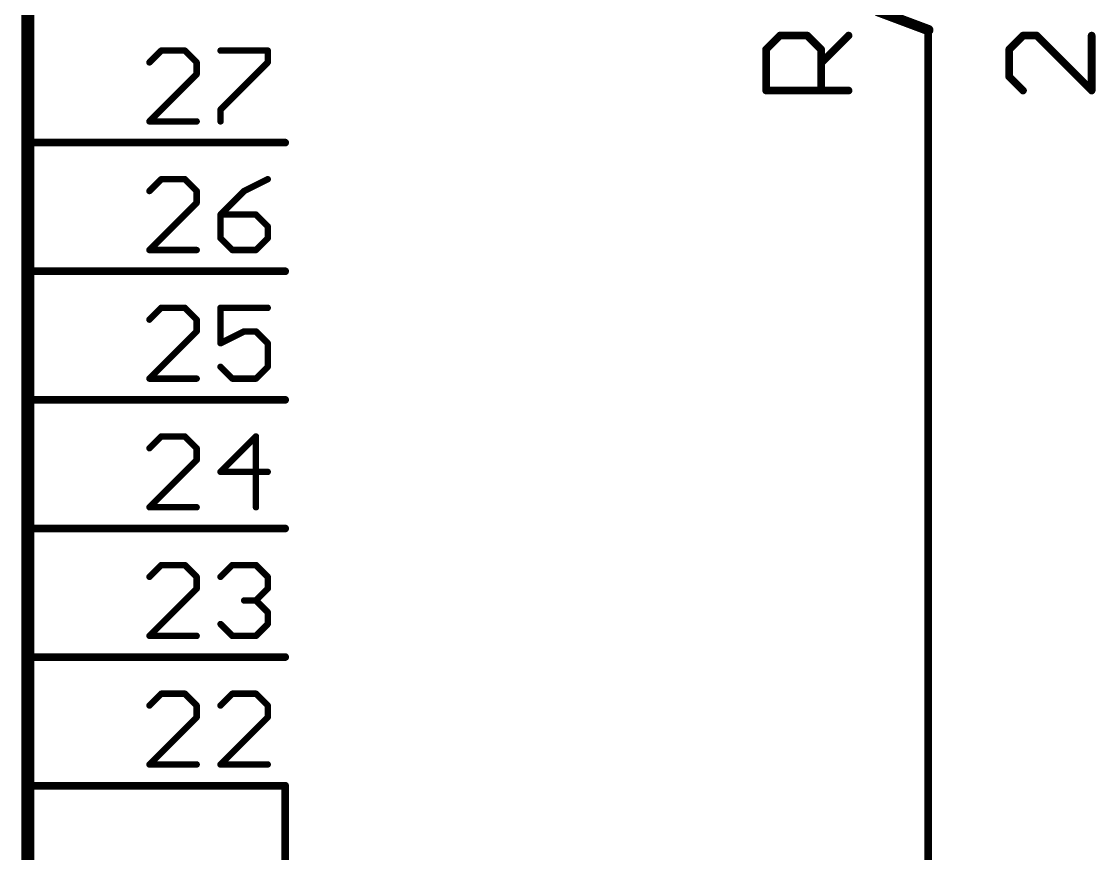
# Model space of a CAD drawing. Extents: x -4 to 257, y -4 to 175.
# Drawn here: x 195.45 to 216.66, y 88.2 to 104.63 of the extents above; entities that cross this region are included whole.
import ezdxf

# ---------------------------------------------------------------- set-up
doc = ezdxf.new("R2010")
doc.units = 0
for name, color, linetype in [('91', 94, 'CONTINUOUS'), ('94', 14, 'CONTINUOUS'), ('95', 251, 'CONTINUOUS'), ('96', 251, 'CONTINUOUS')]:
    doc.layers.add(name, color=color, linetype=linetype)

msp = doc.modelspace()

# ---------------------------------------------------------------- linework, layer by layer
at = {"layer": '91', "const_width": 0.1524}
for points in [[(213.36, 101.9175), (213.36, 67.6275)], [(200.66, 89.535), (200.66, 71.755)]]:
    msp.add_lwpolyline(points, dxfattribs=at)
at = {"layer": '91', "const_width": 0.0762}
for points in [[(213.3981, 101.9175, 1), (213.3219, 101.9175)], [(200.6981, 89.535, 1), (200.6219, 89.535)]]:
    msp.add_lwpolyline(points, format="xyb", dxfattribs=at)
at = {"layer": '94'}
for points, const_width in [([(195.58, 79.375), (195.58, 122.555)], 0.254), ([(213.36, 104.4575), (212.344, 104.8385)], 0.2032), ([(213.36, 101.9175), (213.36, 104.4575)], 0.1524), ([(200.66, 102.235), (195.58, 102.235)], 0.1524), ([(200.66, 99.695), (195.58, 99.695)], 0.1524), ([(200.66, 97.155), (195.58, 97.155)], 0.1524), ([(200.66, 94.615), (195.58, 94.615)], 0.1524), ([(200.66, 92.075), (195.58, 92.075)], 0.1524), ([(200.66, 89.535), (195.58, 89.535)], 0.1524)]:
    msp.add_lwpolyline(points, dxfattribs=dict(at, const_width=const_width))
for points, const_width in [([(213.3981, 104.4575, 1), (213.3219, 104.4575)], 0.0762), ([(213.3422, 104.4099, 1), (213.3778, 104.5051)], 0.1016), ([(195.58, 102.2731, 1), (195.58, 102.1969)], 0.0762), ([(200.66, 102.1969, 1), (200.66, 102.2731)], 0.0762), ([(213.3219, 101.9175, 1), (213.3981, 101.9175)], 0.0762), ([(195.58, 99.7331, 1), (195.58, 99.6569)], 0.0762), ([(200.66, 99.6569, 1), (200.66, 99.7331)], 0.0762), ([(195.58, 97.1931, 1), (195.58, 97.1169)], 0.0762), ([(200.66, 97.1169, 1), (200.66, 97.1931)], 0.0762), ([(195.58, 94.6531, 1), (195.58, 94.5769)], 0.0762), ([(200.66, 94.5769, 1), (200.66, 94.6531)], 0.0762), ([(195.58, 92.1131, 1), (195.58, 92.0369)], 0.0762), ([(200.66, 92.0369, 1), (200.66, 92.1131)], 0.0762), ([(195.58, 89.5731, 1), (195.58, 89.4969)], 0.0762), ([(200.66, 89.4969, 1), (200.66, 89.5731)], 0.0762)]:
    msp.add_lwpolyline(points, format="xyb", dxfattribs=dict(at, const_width=const_width))
at = {"layer": '95'}
for points, const_width in [([(210.1582, 104.0772), (210.4294, 104.3484)], 0.1524), ([(210.4294, 104.3484), (210.9717, 104.3484)], 0.1524), ([(210.9717, 104.3484), (211.2429, 104.0772)], 0.1524), ([(211.2429, 103.806), (211.7852, 104.3484)], 0.1524), ([(210.1582, 103.2637), (210.1582, 104.0772)], 0.1524), ([(211.2429, 104.0772), (211.2429, 103.2637)], 0.1524), ([(198.2133, 104.0523), (197.9803, 103.8193)], 0.127), ([(198.6794, 104.0523), (198.2133, 104.0523)], 0.127), ([(198.9124, 103.8193), (198.6794, 104.0523)], 0.127), ([(199.3836, 104.0523), (200.3157, 104.0523)], 0.127), ([(200.3157, 104.0523), (200.3157, 103.8193)], 0.127), ([(198.9124, 103.5862), (198.9124, 103.8193)], 0.127), ([(200.3157, 103.8193), (199.3836, 102.8871)], 0.127), ([(197.9803, 102.6541), (198.9124, 103.5862)], 0.127), ([(211.7852, 103.2637), (210.1582, 103.2637)], 0.1524), ([(199.3836, 102.8871), (199.3836, 102.6541)], 0.127), ([(198.9124, 102.6541), (197.9803, 102.6541)], 0.127), ([(198.2133, 101.5123), (197.9803, 101.2793)], 0.127), ([(198.6794, 101.5123), (198.2133, 101.5123)], 0.127), ([(198.9124, 101.2793), (198.6794, 101.5123)], 0.127), ([(200.3157, 101.5123), (199.8496, 101.2793)], 0.127), ([(198.9124, 101.0462), (198.9124, 101.2793)], 0.127), ([(199.8496, 101.2793), (199.3836, 100.8132)], 0.127), ([(197.9803, 100.1141), (198.9124, 101.0462)], 0.127), ([(199.3836, 100.8132), (199.3836, 100.3471)], 0.127), ([(200.0827, 100.8132), (199.3836, 100.8132)], 0.127), ([(200.3157, 100.5802), (200.0827, 100.8132)], 0.127), ([(200.3157, 100.3471), (200.3157, 100.5802)], 0.127), ([(199.3836, 100.3471), (199.6166, 100.1141)], 0.127), ([(200.0827, 100.1141), (200.3157, 100.3471)], 0.127), ([(198.9124, 100.1141), (197.9803, 100.1141)], 0.127), ([(199.6166, 100.1141), (200.0827, 100.1141)], 0.127), ([(198.2133, 98.9723), (197.9803, 98.7393)], 0.127), ([(198.6794, 98.9723), (198.2133, 98.9723)], 0.127), ([(198.9124, 98.7393), (198.6794, 98.9723)], 0.127), ([(200.3157, 98.9723), (199.3836, 98.9723)], 0.127), ([(199.3836, 98.9723), (199.3836, 98.2732)], 0.127), ([(198.9124, 98.5062), (198.9124, 98.7393)], 0.127), ([(197.9803, 97.5741), (198.9124, 98.5062)], 0.127), ([(199.3836, 98.2732), (199.8496, 98.5062)], 0.127), ([(199.8496, 98.5062), (200.0827, 98.5062)], 0.127), ([(200.0827, 98.5062), (200.3157, 98.2732)], 0.127), ([(200.3157, 98.2732), (200.3157, 97.8071)], 0.127), ([(199.6166, 97.5741), (199.3836, 97.8071)], 0.127), ([(200.3157, 97.8071), (200.0827, 97.5741)], 0.127), ([(198.9124, 97.5741), (197.9803, 97.5741)], 0.127), ([(200.0827, 97.5741), (199.6166, 97.5741)], 0.127), ([(198.2133, 96.4323), (197.9803, 96.1993)], 0.127), ([(198.6794, 96.4323), (198.2133, 96.4323)], 0.127), ([(198.9124, 96.1993), (198.6794, 96.4323)], 0.127), ([(200.0827, 96.4323), (199.3836, 95.7332)], 0.127), ([(200.0827, 95.0341), (200.0827, 96.4323)], 0.127), ([(198.9124, 95.9662), (198.9124, 96.1993)], 0.127), ([(197.9803, 95.0341), (198.9124, 95.9662)], 0.127), ([(199.3836, 95.7332), (200.3157, 95.7332)], 0.127), ([(198.9124, 95.0341), (197.9803, 95.0341)], 0.127), ([(198.2133, 93.8923), (197.9803, 93.6593)], 0.127), ([(198.6794, 93.8923), (198.2133, 93.8923)], 0.127), ([(198.9124, 93.6593), (198.6794, 93.8923)], 0.127), ([(199.3836, 93.6593), (199.6166, 93.8923)], 0.127), ([(199.6166, 93.8923), (200.0827, 93.8923)], 0.127), ([(200.0827, 93.8923), (200.3157, 93.6593)], 0.127), ([(198.9124, 93.4262), (198.9124, 93.6593)], 0.127), ([(200.3157, 93.6593), (200.3157, 93.4262)], 0.127), ([(197.9803, 92.4941), (198.9124, 93.4262)], 0.127), ([(200.3157, 93.4262), (200.0827, 93.1932)], 0.127), ([(200.0827, 93.1932), (199.8496, 93.1932)], 0.127), ([(200.0827, 93.1932), (200.3157, 92.9602)], 0.127), ([(200.3157, 92.9602), (200.3157, 92.7271)], 0.127), ([(199.6166, 92.4941), (199.3836, 92.7271)], 0.127), ([(200.3157, 92.7271), (200.0827, 92.4941)], 0.127), ([(198.9124, 92.4941), (197.9803, 92.4941)], 0.127), ([(200.0827, 92.4941), (199.6166, 92.4941)], 0.127), ([(198.2133, 91.3523), (197.9803, 91.1193)], 0.127), ([(198.6794, 91.3523), (198.2133, 91.3523)], 0.127), ([(198.9124, 91.1193), (198.6794, 91.3523)], 0.127), ([(199.6166, 91.3523), (199.3836, 91.1193)], 0.127), ([(200.0827, 91.3523), (199.6166, 91.3523)], 0.127), ([(200.3157, 91.1193), (200.0827, 91.3523)], 0.127), ([(198.9124, 90.8862), (198.9124, 91.1193)], 0.127), ([(200.3157, 90.8862), (200.3157, 91.1193)], 0.127), ([(197.9803, 89.9541), (198.9124, 90.8862)], 0.127), ([(199.3836, 89.9541), (200.3157, 90.8862)], 0.127), ([(198.9124, 89.9541), (197.9803, 89.9541)], 0.127), ([(200.3157, 89.9541), (199.3836, 89.9541)], 0.127)]:
    msp.add_lwpolyline(points, dxfattribs=dict(at, const_width=const_width))
for points, const_width in [([(210.4294, 104.3865, 1), (210.4294, 104.3103)], 0.0762), ([(210.4563, 104.3214, 1), (210.4024, 104.3753)], 0.0762), ([(210.9986, 104.3753, 1), (210.9448, 104.3214)], 0.0762), ([(210.9717, 104.3103, 1), (210.9717, 104.3865)], 0.0762), ([(211.8121, 104.3214, 1), (211.7583, 104.3753)], 0.0762), ([(210.1963, 104.0772, 1), (210.1201, 104.0772)], 0.0762), ([(210.1313, 104.1041, 1), (210.1852, 104.0503)], 0.0762), ([(211.281, 104.0772, 1), (211.2048, 104.0772)], 0.0762), ([(211.2159, 104.0503, 1), (211.2698, 104.1041)], 0.0762), ([(198.2133, 104.084, 1), (198.2133, 104.0205)], 0.0635), ([(198.2358, 104.0298, 1), (198.1909, 104.0747)], 0.0635), ([(198.7018, 104.0747, 1), (198.6569, 104.0298)], 0.0635), ([(198.6794, 104.0205, 1), (198.6794, 104.084)], 0.0635), ([(199.3836, 104.084, 1), (199.3836, 104.0205)], 0.0635), ([(200.3475, 104.0523, 1), (200.284, 104.0523)], 0.0635), ([(200.3157, 104.0205, 1), (200.3157, 104.084)], 0.0635), ([(197.9578, 103.8417, 1), (198.0028, 103.7968)], 0.0635), ([(198.9442, 103.8193, 1), (198.8807, 103.8193)], 0.0635), ([(198.89, 103.7968, 1), (198.9349, 103.8417)], 0.0635), ([(200.284, 103.8193, 1), (200.3475, 103.8193)], 0.0635), ([(200.3382, 103.7968, 1), (200.2933, 103.8417)], 0.0635), ([(211.2159, 103.833, 1), (211.2698, 103.7791)], 0.0762), ([(198.8807, 103.5862, 1), (198.9442, 103.5862)], 0.0635), ([(198.9349, 103.5638, 1), (198.89, 103.6087)], 0.0635), ([(210.1582, 103.3018, 1), (210.1582, 103.2256)], 0.0762), ([(210.1201, 103.2637, 1), (210.1963, 103.2637)], 0.0762), ([(211.2048, 103.2637, 1), (211.281, 103.2637)], 0.0762), ([(211.7852, 103.2256, 1), (211.7852, 103.3018)], 0.0762), ([(199.4153, 102.8871, 1), (199.3518, 102.8871)], 0.0635), ([(199.3611, 102.9096, 1), (199.406, 102.8647)], 0.0635), ([(197.9578, 102.6766, 1), (198.0028, 102.6316)], 0.0635), ([(197.9803, 102.6859, 1), (197.9803, 102.6223)], 0.0635), ([(198.9124, 102.6223, 1), (198.9124, 102.6859)], 0.0635), ([(199.3518, 102.6541, 1), (199.4153, 102.6541)], 0.0635), ([(198.2133, 101.544, 1), (198.2133, 101.4805)], 0.0635), ([(198.2358, 101.4898, 1), (198.1909, 101.5347)], 0.0635), ([(198.7018, 101.5347, 1), (198.6569, 101.4898)], 0.0635), ([(198.6794, 101.4805, 1), (198.6794, 101.544)], 0.0635), ([(200.3299, 101.4839, 1), (200.3015, 101.5407)], 0.0635), ([(197.9578, 101.3017, 1), (198.0028, 101.2568)], 0.0635), ([(198.9442, 101.2793, 1), (198.8807, 101.2793)], 0.0635), ([(198.89, 101.2568, 1), (198.9349, 101.3017)], 0.0635), ([(199.8354, 101.3077, 1), (199.8638, 101.2509)], 0.0635), ([(199.8721, 101.2568, 1), (199.8272, 101.3017)], 0.0635), ([(198.8807, 101.0462, 1), (198.9442, 101.0462)], 0.0635), ([(198.9349, 101.0238, 1), (198.89, 101.0687)], 0.0635), ([(199.4153, 100.8132, 1), (199.3518, 100.8132)], 0.0635), ([(199.3836, 100.8449, 1), (199.3836, 100.7814)], 0.0635), ([(199.3611, 100.8356, 1), (199.406, 100.7907)], 0.0635), ([(200.1051, 100.8356, 1), (200.0602, 100.7907)], 0.0635), ([(200.0827, 100.7814, 1), (200.0827, 100.8449)], 0.0635), ([(200.3475, 100.5802, 1), (200.284, 100.5802)], 0.0635), ([(200.2933, 100.5577, 1), (200.3382, 100.6026)], 0.0635), ([(199.406, 100.3696, 1), (199.3611, 100.3247)], 0.0635), ([(199.3518, 100.3471, 1), (199.4153, 100.3471)], 0.0635), ([(200.284, 100.3471, 1), (200.3475, 100.3471)], 0.0635), ([(200.3382, 100.3247, 1), (200.2933, 100.3696)], 0.0635), ([(197.9578, 100.1366, 1), (198.0028, 100.0916)], 0.0635), ([(197.9803, 100.1459, 1), (197.9803, 100.0824)], 0.0635), ([(198.9124, 100.0824, 1), (198.9124, 100.1459)], 0.0635), ([(199.6166, 100.1459, 1), (199.6166, 100.0824)], 0.0635), ([(199.5942, 100.0916, 1), (199.6391, 100.1366)], 0.0635), ([(200.0602, 100.1366, 1), (200.1051, 100.0916)], 0.0635), ([(200.0827, 100.0824, 1), (200.0827, 100.1459)], 0.0635), ([(198.2133, 99.004, 1), (198.2133, 98.9405)], 0.0635), ([(198.2358, 98.9498, 1), (198.1909, 98.9947)], 0.0635), ([(198.7018, 98.9947, 1), (198.6569, 98.9498)], 0.0635), ([(198.6794, 98.9405, 1), (198.6794, 99.004)], 0.0635), ([(199.3836, 99.004, 1), (199.3836, 98.9405)], 0.0635), ([(199.4153, 98.9723, 1), (199.3518, 98.9723)], 0.0635), ([(200.3157, 98.9405, 1), (200.3157, 99.004)], 0.0635), ([(197.9578, 98.7617, 1), (198.0028, 98.7168)], 0.0635), ([(198.9442, 98.7393, 1), (198.8807, 98.7393)], 0.0635), ([(198.89, 98.7168, 1), (198.9349, 98.7617)], 0.0635), ([(198.8807, 98.5062, 1), (198.9442, 98.5062)], 0.0635), ([(198.9349, 98.4838, 1), (198.89, 98.5287)], 0.0635), ([(199.8496, 98.538, 1), (199.8496, 98.4745)], 0.0635), ([(199.8638, 98.4778, 1), (199.8354, 98.5346)], 0.0635), ([(200.1051, 98.5287, 1), (200.0602, 98.4838)], 0.0635), ([(200.0827, 98.4745, 1), (200.0827, 98.538)], 0.0635), ([(199.3694, 98.3016, 1), (199.3978, 98.2448)], 0.0635), ([(199.3518, 98.2732, 1), (199.4153, 98.2732)], 0.0635), ([(200.3475, 98.2732, 1), (200.284, 98.2732)], 0.0635), ([(200.2933, 98.2507, 1), (200.3382, 98.2956)], 0.0635), ([(199.406, 97.8296, 1), (199.3611, 97.7847)], 0.0635), ([(200.284, 97.8071, 1), (200.3475, 97.8071)], 0.0635), ([(200.3382, 97.7847, 1), (200.2933, 97.8296)], 0.0635), ([(197.9578, 97.5966, 1), (198.0028, 97.5516)], 0.0635), ([(197.9803, 97.6059, 1), (197.9803, 97.5423)], 0.0635), ([(198.9124, 97.5423, 1), (198.9124, 97.6059)], 0.0635), ([(199.6166, 97.6059, 1), (199.6166, 97.5423)], 0.0635), ([(199.5942, 97.5516, 1), (199.6391, 97.5966)], 0.0635), ([(200.0602, 97.5966, 1), (200.1051, 97.5516)], 0.0635), ([(200.0827, 97.5423, 1), (200.0827, 97.6059)], 0.0635), ([(198.2133, 96.464, 1), (198.2133, 96.4005)], 0.0635), ([(198.2358, 96.4098, 1), (198.1909, 96.4547)], 0.0635), ([(198.7018, 96.4547, 1), (198.6569, 96.4098)], 0.0635), ([(198.6794, 96.4005, 1), (198.6794, 96.464)], 0.0635), ([(200.1144, 96.4323, 1), (200.0509, 96.4323)], 0.0635), ([(200.1051, 96.4098, 1), (200.0602, 96.4547)], 0.0635), ([(197.9578, 96.2217, 1), (198.0028, 96.1768)], 0.0635), ([(198.9442, 96.1993, 1), (198.8807, 96.1993)], 0.0635), ([(198.89, 96.1768, 1), (198.9349, 96.2217)], 0.0635), ([(198.8807, 95.9662, 1), (198.9442, 95.9662)], 0.0635), ([(198.9349, 95.9438, 1), (198.89, 95.9887)], 0.0635), ([(199.3836, 95.7649, 1), (199.3836, 95.7014)], 0.0635), ([(199.3611, 95.7556, 1), (199.406, 95.7107)], 0.0635), ([(200.3157, 95.7014, 1), (200.3157, 95.7649)], 0.0635), ([(197.9578, 95.0566, 1), (198.0028, 95.0116)], 0.0635), ([(197.9803, 95.0659, 1), (197.9803, 95.0024)], 0.0635), ([(198.9124, 95.0024, 1), (198.9124, 95.0659)], 0.0635), ([(200.0509, 95.0341, 1), (200.1144, 95.0341)], 0.0635), ([(198.2133, 93.924, 1), (198.2133, 93.8605)], 0.0635), ([(198.2358, 93.8698, 1), (198.1909, 93.9147)], 0.0635), ([(198.7018, 93.9147, 1), (198.6569, 93.8698)], 0.0635), ([(198.6794, 93.8605, 1), (198.6794, 93.924)], 0.0635), ([(199.6166, 93.924, 1), (199.6166, 93.8605)], 0.0635), ([(199.6391, 93.8698, 1), (199.5942, 93.9147)], 0.0635), ([(200.1051, 93.9147, 1), (200.0602, 93.8698)], 0.0635), ([(200.0827, 93.8605, 1), (200.0827, 93.924)], 0.0635), ([(197.9578, 93.6817, 1), (198.0028, 93.6368)], 0.0635), ([(198.9442, 93.6593, 1), (198.8807, 93.6593)], 0.0635), ([(198.89, 93.6368, 1), (198.9349, 93.6817)], 0.0635), ([(199.3611, 93.6817, 1), (199.406, 93.6368)], 0.0635), ([(200.3475, 93.6593, 1), (200.284, 93.6593)], 0.0635), ([(200.2933, 93.6368, 1), (200.3382, 93.6817)], 0.0635), ([(198.8807, 93.4262, 1), (198.9442, 93.4262)], 0.0635), ([(198.9349, 93.4038, 1), (198.89, 93.4487)], 0.0635), ([(200.284, 93.4262, 1), (200.3475, 93.4262)], 0.0635), ([(200.3382, 93.4038, 1), (200.2933, 93.4487)], 0.0635), ([(199.8496, 93.2249, 1), (199.8496, 93.1614)], 0.0635), ([(200.1051, 93.2156, 1), (200.0602, 93.1707)], 0.0635), ([(200.0602, 93.2156, 1), (200.1051, 93.1707)], 0.0635), ([(200.0827, 93.1614, 1), (200.0827, 93.2249)], 0.0635), ([(200.3475, 92.9602, 1), (200.284, 92.9602)], 0.0635), ([(200.2933, 92.9377, 1), (200.3382, 92.9826)], 0.0635), ([(199.406, 92.7496, 1), (199.3611, 92.7047)], 0.0635), ([(200.284, 92.7271, 1), (200.3475, 92.7271)], 0.0635), ([(200.3382, 92.7047, 1), (200.2933, 92.7496)], 0.0635), ([(197.9578, 92.5166, 1), (198.0028, 92.4716)], 0.0635), ([(197.9803, 92.5259, 1), (197.9803, 92.4624)], 0.0635), ([(198.9124, 92.4624, 1), (198.9124, 92.5259)], 0.0635), ([(199.6166, 92.5259, 1), (199.6166, 92.4624)], 0.0635), ([(199.5942, 92.4716, 1), (199.6391, 92.5166)], 0.0635), ([(200.0602, 92.5166, 1), (200.1051, 92.4716)], 0.0635), ([(200.0827, 92.4624, 1), (200.0827, 92.5259)], 0.0635), ([(198.2133, 91.384, 1), (198.2133, 91.3205)], 0.0635), ([(198.2358, 91.3298, 1), (198.1909, 91.3747)], 0.0635), ([(198.7018, 91.3747, 1), (198.6569, 91.3298)], 0.0635), ([(198.6794, 91.3205, 1), (198.6794, 91.384)], 0.0635), ([(199.6166, 91.384, 1), (199.6166, 91.3205)], 0.0635), ([(199.6391, 91.3298, 1), (199.5942, 91.3747)], 0.0635), ([(200.1051, 91.3747, 1), (200.0602, 91.3298)], 0.0635), ([(200.0827, 91.3205, 1), (200.0827, 91.384)], 0.0635), ([(197.9578, 91.1417, 1), (198.0028, 91.0968)], 0.0635), ([(198.9442, 91.1193, 1), (198.8807, 91.1193)], 0.0635), ([(198.89, 91.0968, 1), (198.9349, 91.1417)], 0.0635), ([(199.3611, 91.1417, 1), (199.406, 91.0968)], 0.0635), ([(200.3475, 91.1193, 1), (200.284, 91.1193)], 0.0635), ([(200.2933, 91.0968, 1), (200.3382, 91.1417)], 0.0635), ([(198.8807, 90.8862, 1), (198.9442, 90.8862)], 0.0635), ([(198.9349, 90.8638, 1), (198.89, 90.9087)], 0.0635), ([(200.284, 90.8862, 1), (200.3475, 90.8862)], 0.0635), ([(200.3382, 90.8638, 1), (200.2933, 90.9087)], 0.0635), ([(197.9578, 89.9766, 1), (198.0028, 89.9316)], 0.0635), ([(197.9803, 89.9859, 1), (197.9803, 89.9224)], 0.0635), ([(198.9124, 89.9224, 1), (198.9124, 89.9859)], 0.0635), ([(199.3611, 89.9766, 1), (199.406, 89.9316)], 0.0635), ([(199.3836, 89.9859, 1), (199.3836, 89.9224)], 0.0635), ([(200.3157, 89.9224, 1), (200.3157, 89.9859)], 0.0635)]:
    msp.add_lwpolyline(points, format="xyb", dxfattribs=dict(at, const_width=const_width))
at = {"layer": '96', "const_width": 0.1524}
for points in [[(215.23, 104.3484), (214.9588, 104.0772)], [(215.5011, 104.3484), (215.23, 104.3484)], [(216.5858, 103.2637), (215.5011, 104.3484)], [(216.5858, 104.3484), (216.5858, 103.2637)], [(214.9588, 104.0772), (214.9588, 103.5349)], [(214.9588, 103.5349), (215.23, 103.2637)]]:
    msp.add_lwpolyline(points, dxfattribs=at)
at = {"layer": '96', "const_width": 0.0762}
for points in [[(215.23, 104.3865, 1), (215.23, 104.3103)], [(215.2569, 104.3214, 1), (215.203, 104.3753)], [(215.5281, 104.3753, 1), (215.4742, 104.3214)], [(215.5011, 104.3103, 1), (215.5011, 104.3865)], [(216.6239, 104.3484, 1), (216.5477, 104.3484)], [(214.9969, 104.0772, 1), (214.9207, 104.0772)], [(214.9319, 104.1041, 1), (214.9858, 104.0503)], [(214.9858, 103.5618, 1), (214.9319, 103.5079)], [(214.9207, 103.5349, 1), (214.9969, 103.5349)], [(215.203, 103.2368, 1), (215.2569, 103.2906)], [(216.5477, 103.2637, 1), (216.6239, 103.2637)], [(216.5589, 103.2368, 1), (216.6127, 103.2906)]]:
    msp.add_lwpolyline(points, format="xyb", dxfattribs=at)

doc.saveas('drawing.dxf')
